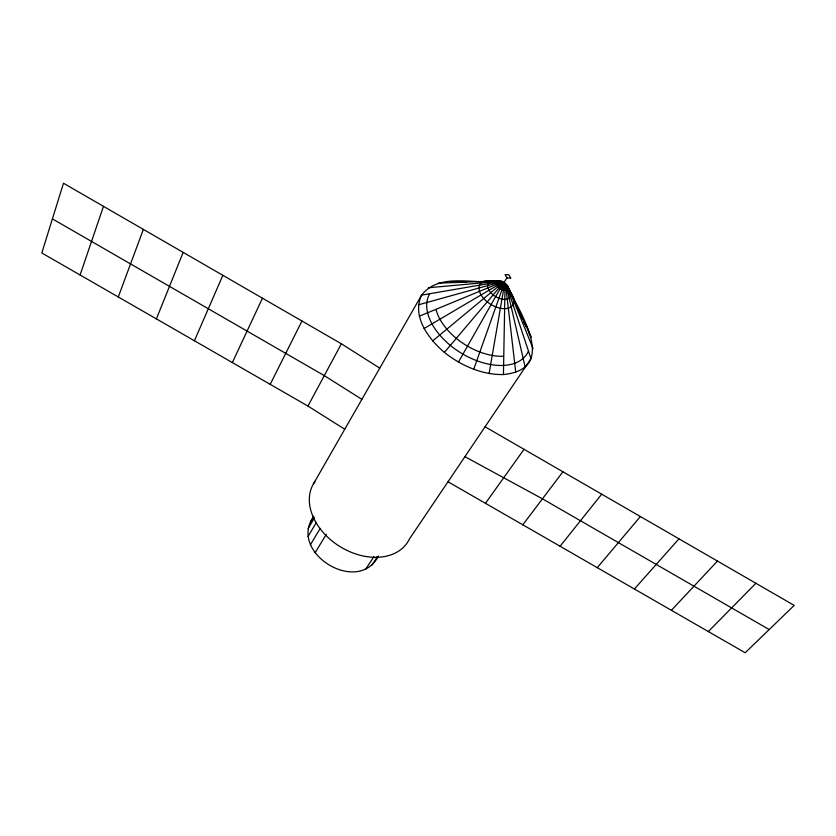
<?xml version="1.0" encoding="UTF-8"?>
<svg xmlns="http://www.w3.org/2000/svg" width="836" height="836" viewBox="0 0 836 836"><rect width="100%" height="100%" fill="white"/><g stroke="black" fill="none" stroke-linecap="round" stroke-linejoin="round"><path stroke-width="1.25" d="M378.394 556.065C358.048 595.932 287.584 552.303 313.772 516.199M315.35 481.055A55.395 39.95 31.9 0 0 340.106 546.66A55.395 39.95 31.9 0 0 409.441 538.959L530.996 358.675L507.797 288.786L496.563 282.234L421.574 295.129C411.646 316.708 428.628 338.873 444.365 352.416C461.169 365.593 481.755 374.925 503.439 374.559L504.965 290.196L499.405 280.844C474.514 285.107 439.851 271.794 421.574 295.129L313.427 483.94M438.273 283.164L499.405 280.844L502.363 281.439L501.997 289.601L473.688 369.397M489.081 373.629L503.533 290.05L500.837 280.99L494.494 281.335M502.363 281.439L507.337 285.463C518.895 312.089 559.462 368.697 503.439 374.559M376.305 559.232L377.005 556.86M80.089 275.002L103.476 206.346M118.284 296.968L143.364 229.398M156.395 318.892L183.157 252.388M194.412 340.764L222.857 275.316M232.345 362.584L262.462 298.201M270.195 384.351L301.963 321.024M503.868 282.171L458.4 362.155M307.951 406.066L341.381 343.795L63.484 183.241L41.8 252.974L307.951 406.066L344.756 429.244M308.097 528.645L314.514 517.745M308.035 536.524L316.416 522.375M310.417 544.758L320.167 528.457M315.12 552.742L326.28 534.34M502.185 285.504L507.253 277.364M365.572 569.4L373.891 556.692M371.947 565.126L377.506 556.682M485.455 503.314L524.036 449.319M522.813 524.809L562.91 471.776M560.089 546.263L601.69 494.18M310.574 521.643L312.915 518.822M597.28 567.654L640.376 516.533M444.365 352.416L499.082 287.897L505.257 283.132M634.388 589.004L678.968 538.833M671.402 610.301L717.476 561.071M708.332 631.556L755.88 583.267M432.64 340.921L497.89 286.769L506.438 284.25L507.734 287.709M424.071 328.548L496.992 285.557L507.337 285.463L531.393 337.295M419.244 316.227L496.459 284.344L507.88 286.664L533.117 348.622M418.418 304.826L496.302 283.205L508.037 287.803C505.696 294.627 491.756 285.18 498.162 281.011L506.208 290.019L515.718 372.177M428.366 287.772L497.19 281.481L507.18 289.538L525.102 366.732M450.562 281.544L456.853 282.181M464.92 456.675L542.449 498.831L769.193 629.56M448.002 481.766L745.179 652.759L794.2 605.4L485.068 426.799M52.407 218.875L324.295 375.615L361.873 399.357M341.381 343.795L379.753 368.143M523.911 322.539L526.053 325.444M509.228 290.761A19.416 11.265 31.9 0 1 506.062 308.609A19.416 11.265 31.9 0 1 480.345 293.624A19.416 11.265 31.9 0 1 492.613 281.084M528.373 351.277A57.182 34.224 31.9 0 1 462.904 354.109A57.182 34.224 31.9 0 1 429.61 293.906M451.774 281.826A57.182 34.224 31.9 0 1 460.521 281.826M523.953 321.369A57.182 34.224 31.9 0 1 529.47 334.672M503.544 356.251A50.975 30.357 31.9 0 1 436.047 309.55M458.201 281.836A50.975 30.357 31.9 0 1 464.398 281.847M521.831 317.252A50.975 30.357 31.9 0 1 526.126 326.771M463.405 281.951A44.736 26.512 31.9 0 1 466.007 281.847M521.382 316.217A44.736 26.512 31.9 0 1 522.751 319.373M519.637 312.988A38.456 22.676 31.9 0 1 520.755 316.05M507.839 287.521A12.979 7.493 31.9 0 1 505.738 299.403A12.979 7.493 31.9 0 1 488.548 289.381A12.979 7.493 31.9 0 1 496.699 281.032M510.712 277.991L507.044 278.012L505.059 274.699L508.727 274.678L510.712 277.991"/></g></svg>
